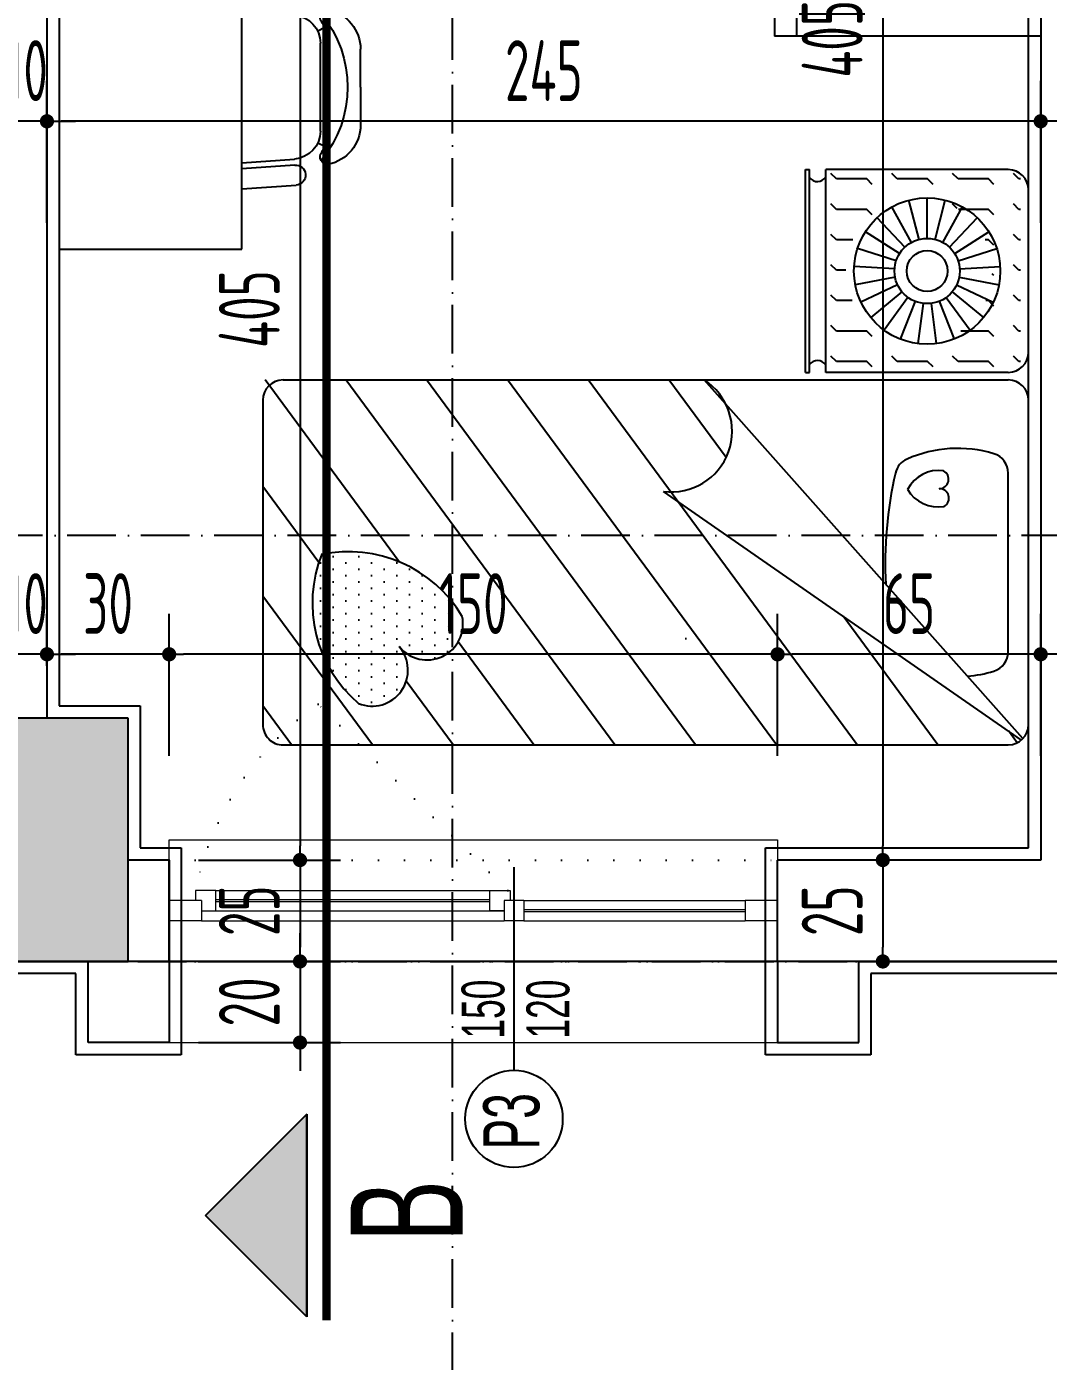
# Model space of a CAD drawing. Extents: x 41749 to 92598, y -24291 to 29432.
# Drawn here: x 56195.1 to 56446.9, y -23314.9 to -22985.8 of the extents above; entities that cross this region are included whole.
import ezdxf

# ---------------------------------------------------------------- set-up
doc = ezdxf.new("R2010")
doc.units = 0
doc.header["$MEASUREMENT"] = 0
doc.header["$PDMODE"] = 3
for name, pattern in [('ACAD_ISO10W100', [18, 12, -3, 0, -3]), ('DASHED', [0.75, 0.5, -0.25]), ('DOT', [6.35, 0, -6.35])]:
    doc.linetypes.add(name, pattern=pattern)
doc.layers.get('0').update_dxf_attribs({"linetype": 'CONTINUOUS'})
doc.layers.get('Defpoints').update_dxf_attribs({"linetype": 'CONTINUOUS'})
for name, color, linetype in [('AKS', 10, 'CONTINUOUS'), ('DUVAR', 6, 'CONTINUOUS'), ('İÇ ÖLÇÜ', 95, 'CONTINUOUS'), ('KOLON', 5, 'CONTINUOUS'), ('MERBAS', 231, 'CONTINUOUS'), ('OLCU', 3, 'CONTINUOUS'), ('P', 7, 'DOT'), ('SIVA', 7, 'CONTINUOUS'), ('tar', 12, 'CONTINUOUS'), ('TEFRIS', 12, 'CONTINUOUS'), ('tefriş', 12, 'CONTINUOUS'), ('YAZI', 7, 'CONTINUOUS')]:
    doc.layers.add(name, color=color, linetype=linetype)
doc.layers.add('KAPI-GOR', color=153, linetype='CONTINUOUS', lineweight=15)
doc.layers.add('KOLON TARAMA', color=12, linetype='CONTINUOUS', lineweight=13)
doc.styles.add('OLCU', font='isocpeur.ttf', dxfattribs={"width": 0.59})
doc.dimstyles.new('OLCU3', dxfattribs={"dimscale": 0.5, "dimtxt": 30, "dimasz": 7, "dimexe": 20, "dimexo": 0, "dimgap": 10, "dimtad": 1, "dimdec": 4, "dimrnd": 0.5, "dimdsep": 46, "dimtxsty": 'OLCU', "dimblk1": 'DOT', "dimblk2": 'DOT', "dimsah": 1, "dimcen": 0.09, "dimclrt": 4, "dimadec": 0, "dimazin": 0, "dimtfac": 1, "dimtdec": 4, "dimtix": 1, "dimtmove": 2, "dimatfit": 3, "dimfxl": 0, "dimtolj": 1, "dimtzin": 0, "dimarcsym": 0})

# ---------------------------------------------------------------- blocks, each defined once
blk = doc.blocks.new('A$C6AC850BE')
at = {"layer": 'TEFRIS'}
for p, q in [((-0.4781, 0.2762), (0.2383, 0.2762)), ((-0.4781, -0.1798), (-0.4781, 0.2762)), ((0.2383, 0.2382), (0.2383, 0.2762)), ((0.2573, 0.2762), (0.9237, 0.2762)), ((0.2573, 0.2382), (0.2573, 0.2762)), ((0.9237, -0.1798), (0.9237, 0.2762)), ((-0.4781, 0.2382), (0.2383, 0.2382)), ((-0.4401, -0.1418), (-0.4401, 0.2382)), ((0.2573, 0.2382), (0.9237, 0.2382)), ((0.8857, -0.1418), (0.8857, 0.2382)), ((-0.3255, -0.1148), (-0.3094, 0.2194)), ((-0.1554, -0.1117), (-0.2222, 0.2161)), ((-0.0662, -0.1143), (-0.0351, 0.2188)), ((0.0739, -0.115), (0.0739, 0.2196)), ((0.2436, -0.1117), (0.1765, 0.2161)), ((0.3398, -0.115), (0.3398, 0.2196)), ((0.443, -0.1141), (0.4792, 0.2186)), ((0.6954, -0.1078), (0.5971, 0.212)), ((0.7482, -0.115), (0.7482, 0.2196)), ((-0.4401, 0.0482), (0.8857, 0.0482)), ((-0.4401, -0.1418), (0.8857, -0.1418)), ((-0.4781, -0.1798), (0.9237, -0.1798))]:
    blk.add_line(p, q, dxfattribs=at)
blk = doc.blocks.new('*X20')
at = {"color": 0}
for p, q in [((149.9212, 265.8), (149.925, 265.8)), ((149.925, 265.8), (149.9383, 265.8133)), ((149.9867, 265.7867), (150, 265.8)), ((150, 265.8), (150.075, 265.8)), ((150.075, 265.8), (150.0883, 265.8133)), ((150.1367, 265.7867), (150.15, 265.8)), ((150.15, 265.8), (150.225, 265.8)), ((150.225, 265.8), (150.2383, 265.8133)), ((150.2867, 265.7867), (150.3, 265.8)), ((150.3, 265.8), (150.375, 265.8)), ((150.375, 265.8), (150.3883, 265.8133)), ((149.9212, 265.725), (149.925, 265.725)), ((149.925, 265.725), (149.9383, 265.7383)), ((149.9867, 265.7117), (150, 265.725)), ((150, 265.725), (150.0739, 265.725)), ((150.0768, 265.7268), (150.0883, 265.7383)), ((150.2867, 265.7117), (150.3, 265.725)), ((150.3, 265.725), (150.375, 265.725)), ((150.375, 265.725), (150.3883, 265.7383)), ((149.925, 265.65), (149.9383, 265.6633)), ((150.375, 265.65), (150.3883, 265.6633)), ((149.9212, 265.65), (149.925, 265.65)), ((149.9867, 265.6367), (150, 265.65)), ((150, 265.65), (150.008, 265.65)), ((150.3344, 265.65), (150.375, 265.65)), ((149.925, 265.575), (149.9383, 265.5883)), ((150.375, 265.575), (150.3883, 265.5883)), ((149.9212, 265.575), (149.925, 265.575)), ((149.9867, 265.5617), (149.9909, 265.5659)), ((150.3516, 265.575), (150.375, 265.575)), ((149.9212, 265.5), (149.925, 265.5)), ((149.925, 265.5), (149.9383, 265.5133)), ((149.9867, 265.4867), (150, 265.5)), ((150, 265.5), (150.0063, 265.5)), ((150.3361, 265.5), (150.375, 265.5)), ((150.375, 265.5), (150.3883, 265.5133)), ((149.9212, 265.425), (149.925, 265.425)), ((149.925, 265.425), (149.9383, 265.4383)), ((149.9867, 265.4117), (150, 265.425)), ((150, 265.425), (150.0682, 265.425)), ((150.2867, 265.4117), (150.3, 265.425)), ((150.3, 265.425), (150.375, 265.425)), ((150.375, 265.425), (150.3883, 265.4383)), ((149.925, 265.35), (149.9383, 265.3633)), ((150.075, 265.35), (150.0883, 265.3633)), ((150.225, 265.35), (150.2383, 265.3633)), ((150.375, 265.35), (150.3883, 265.3633)), ((149.9212, 265.35), (149.925, 265.35)), ((149.9867, 265.3367), (150, 265.35)), ((150, 265.35), (150.075, 265.35)), ((150.1367, 265.3367), (150.15, 265.35)), ((150.15, 265.35), (150.225, 265.35)), ((150.2867, 265.3367), (150.3, 265.35)), ((150.3, 265.35), (150.375, 265.35))]:
    blk.add_line(p, q, dxfattribs=at)
blk = doc.blocks.new('A$C734559A5')
at = {"layer": 'TEFRIS', "ltscale": 0.01}
h = blk.add_hatch(dxfattribs=at)
h.set_pattern_fill('DOTS', color=256, scale=0.5, style=0)
h.set_pattern_definition([(180, (246.446266, -236.105917), (-0.015625, 0.03125), [0, -0.03125])])
h.paths.add_polyline_path([(0.2994, 0.0051, 0.320461), (0.1469, -0.3411, 0.320461), (0.5142, -0.2503, 0.775236), (0.3764, -0.1482, -0.009001), (0.3739, -0.1502, -0.009001), (0.3764, -0.1482, 0.775236)])
at = {"layer": 'TEFRIS'}
for p, q in [((-0.3522, 1.4016), (-0.7522, 1.4016)), ((0.6009, 1.3878), (-0.2836, 0.6016)), ((0.5664, 1.4016), (-0.2336, 1.4016)), ((0.6043, 1.3842), (-0.0086, 0.5016)), ((-0.8022, 1.3516), (-0.8022, 0.9016)), ((-0.3022, 1.3516), (-0.3022, 0.9016)), ((-0.2836, -0.4363), (-0.2836, 1.3516)), ((0.3866, 1.3516), (-0.0538, 1.3516)), ((0.6164, -0.4363), (0.6164, 1.3516)), ((-0.5771, 1.228), (-0.608, 1.3231)), ((-0.5573, 1.2318), (-0.5636, 1.3316)), ((-0.5372, 1.2305), (-0.5184, 1.3288)), ((-0.5953, 1.2195), (-0.6489, 1.3039)), ((-0.518, 1.2243), (-0.4754, 1.3148)), ((-0.501, 1.2135), (-0.4373, 1.2906)), ((-0.6108, 1.2066), (-0.6837, 1.2751)), ((-0.4872, 1.1988), (-0.4063, 1.2576)), ((-0.6227, 1.1903), (-0.7103, 1.2385)), ((-0.4775, 1.1812), (-0.3845, 1.218)), ((-0.6301, 1.1716), (-0.727, 1.1964)), ((-0.4725, 1.1617), (-0.3733, 1.1742)), ((-0.6326, 1.1516), (-0.7326, 1.1516)), ((-0.6301, 1.1316), (-0.727, 1.1067)), ((-0.4775, 1.122), (-0.3845, 1.0852)), ((-0.4725, 1.1415), (-0.3733, 1.129)), ((-0.6227, 1.1129), (-0.7103, 1.0647)), ((-0.6108, 1.0966), (-0.6837, 1.0281)), ((-0.501, 1.0896), (-0.4373, 1.0126)), ((-0.4872, 1.1043), (-0.4063, 1.0456)), ((-0.5953, 1.0837), (-0.6489, 0.9993)), ((-0.5771, 1.0751), (-0.608, 0.98)), ((-0.5573, 1.0714), (-0.5636, 0.9715)), ((-0.5372, 1.0726), (-0.5184, 0.9744)), ((-0.518, 1.0788), (-0.4754, 0.9884)), ((-0.3022, 0.9016), (-0.8022, 0.9016)), ((-0.8022, 0.8516), (-0.8022, 0.8616)), ((-0.3022, 0.8616), (-0.8022, 0.8616)), ((-0.3022, 0.8516), (-0.3022, 0.8616)), ((-0.3022, 0.8516), (-0.8022, 0.8516)), ((0.3541, 0.5549), (0.3541, 0.5584)), ((-0.2336, -0.4863), (0.5664, -0.4863))]:
    blk.add_line(p, q, dxfattribs=at)
at = {"layer": 'TEFRIS', "ltscale": 0.01}
for p, q in [((0.6113, 1.3736), (0.582, 1.352)), ((0.6164, 1.1782), (0.2987, 0.9442)), ((0.6164, 0.979), (-0.2836, 0.3159)), ((0.6164, 0.7798), (-0.2836, 0.1167)), ((-0.0924, 0.656), (-0.2836, 0.5151)), ((0.6164, 0.5807), (-0.2836, -0.0825)), ((0.6164, 0.3815), (-0.2836, -0.2816)), ((0.6164, 0.1823), (0.3625, -0.0048)), ((0.6164, -0.0169), (0.4592, -0.1327)), ((0.1647, -0.1505), (-0.2836, -0.4808)), ((0.6164, -0.2161), (0.2497, -0.4863)), ((0.1666, -0.3482), (-0.0207, -0.4863)), ((0.6164, -0.4153), (0.52, -0.4863))]:
    blk.add_line(p, q, dxfattribs=at)
at = {"layer": 'TEFRIS'}
for radius in [0.1804, 0.0804, 0.0504]:
    blk.add_circle((-0.5522, 1.1516), radius, dxfattribs=at)
for centre, radius, start, end in [((-0.7522, 1.3516), 0.05, 90, 180), ((-0.3522, 1.3516), 0.05, 0, 90), ((-0.2336, 1.3516), 0.05, 90, 180), ((0.5664, 1.3516), 0.05, 0, 90), ((-0.0538, 1.3016), 0.05, 90, 163.265), ((0.3866, 1.3016), 0.05, 16.735, 90), ((0.1949, 1.2268), 0.3097, 163.265, 203.7602), ((0.1379, 1.2268), 0.3097, 4.4284, 16.735), ((-0.0428, 1.1222), 0.05, 203.7602, 256.9342), ((0.1664, 2.0236), 0.9753, 256.9342, 273.1833), ((-0.7968, 0.8812), 0.024, 305.2824, 58.201), ((-0.3077, 0.8812), 0.024, 121.799, 234.7176), ((-0.1573, 0.5209), 0.1499, 352.6061, 147.4277), ((-0.2336, -0.4363), 0.05, 180, 270), ((0.5664, -0.4363), 0.05, 270, 0)]:
    blk.add_arc(centre, radius, start, end, dxfattribs=at)
at = {"layer": 'TEFRIS', "ltscale": 0.01}
for centre, radius, start, end in [((0.0251, 1.1795), 0.0854, 171.6395, 242.8825), ((-0.0387, 1.1814), 0.0232, 359.9742, 153.1736), ((0.0078, 1.1822), 0.0232, 28.8378, 182.0372), ((-0.0559, 1.178), 0.0854, 299.1289, 10.3719), ((0.4655, -0.2748), 0.3255, 120.6919, 191.9349), ((0.3181, -0.0814), 0.0886, 309.0266, 102.226), ((0.4321, -0.217), 0.0886, 337.8902, 131.0896), ((0.267, -0.0386), 0.3255, 248.1813, 319.4243)]:
    blk.add_arc(centre, radius, start, end, dxfattribs=at)
at = {"layer": 'TEFRIS', "extrusion": (0, 0, -1), "zscale": -1, "rotation": 270}
blk.add_blockref('*X20', (-265.0208, 151.3028), dxfattribs=at)
blk = doc.blocks.new('A$C5B516741')
at = {"layer": 'tefriş'}
for p, q in [((29.3, 80), (74.3, 80)), ((29.3, 0), (29.3, 80)), ((74.3, 80), (74.3, 0)), ((29.3, 65.1), (15.84, 64.14)), ((16.19, 59.22), (29.3, 60.15)), ((16.29, 57.74), (29.3, 58.67)), ((8.76, 54.66), (10.54, 53.81)), ((7.9, 40), (7.9, 50.84)), ((9.87, 29.16), (9.87, 50.84)), ((0, 40), (0, 49.36)), ((0, 40), (0, 30.64)), ((7.9, 40), (7.9, 29.16)), ((8.76, 25.34), (10.54, 26.19)), ((16.19, 20.78), (29.3, 19.85)), ((29.3, 21.33), (16.29, 22.26)), ((29.3, 14.9), (15.84, 15.86)), ((74.3, 0), (29.3, 0))]:
    blk.add_line(p, q, dxfattribs=at)
for centre, radius, start, end in [((16.01, 61.68), 2.47, 94.0856, 274.0856), ((9.87, 49.36), 9.87, 101.3186, 180), ((31.34, 40), 28.17, 140.1319, 219.8681), ((16.79, 50.84), 8.89, 143.9128, 180), ((8.06, 57.16), 1.89, 323.2151, 93.7589), ((16.79, 50.84), 6.91, 94.0856, 180), ((9.87, 30.64), 9.87, 180, 258.6814), ((16.79, 29.16), 8.89, 180, 216.0872), ((16.79, 29.16), 6.91, 180, 265.9144), ((8.06, 22.84), 1.89, 266.2411, 36.7849), ((16.01, 18.32), 2.47, 85.9144, 265.9144)]:
    blk.add_arc(centre, radius, start, end, dxfattribs=at)
blk = doc.blocks.new('DOT')
at = {"color": 0, "linetype": 'ByBlock'}
blk.add_line((-0.5, 0), (-1, 0), dxfattribs=at)
at = {"color": 0, "linetype": 'ByBlock', "const_width": 0.5}
blk.add_lwpolyline([(-0.25, 0, 1), (0.25, 0, 1)], format="xyb", close=True, dxfattribs=at)
blk = doc.blocks.new('*D283')
at = {"layer": 'Defpoints', "color": 0, "transparency": 16777216}
for p in [(56445.06, -23009.17), (56445.06, -23070.06), (56465.06, -23070.06)]:
    blk.add_point(p, dxfattribs=at)
at = {"layer": 'İÇ ÖLÇÜ', "color": 0, "lineweight": -2, "transparency": 16777216}
for p, q in [((56445.06, -23034.17), (56445.06, -22999.17)), ((56465.06, -23034.17), (56465.06, -22999.17)), ((56441.56, -23009.17), (56438.06, -23009.17)), ((56465.06, -23009.17), (56445.06, -23009.17)), ((56468.56, -23009.17), (56472.06, -23009.17))]:
    blk.add_line(p, q, dxfattribs=at)
at = {"layer": 'İÇ ÖLÇÜ', "color": 0, "lineweight": -2, "transparency": 16777216, "xscale": 3.5, "yscale": 3.5, "zscale": 3.5}
blk.add_blockref('DOT', (56445.06, -23009.17), dxfattribs=at)
at = {"layer": 'İÇ ÖLÇÜ', "color": 0, "lineweight": -2, "transparency": 16777216, "xscale": 3.5, "yscale": 3.5, "zscale": 3.5, "rotation": 180}
blk.add_blockref('DOT', (56465.06, -23009.17), dxfattribs=at)
at = {"layer": 'İÇ ÖLÇÜ', "color": 4, "transparency": 16777216, "insert": (56455.06, -22996.67), "char_height": 15, "attachment_point": 5, "style": 'OLCU'}
blk.add_mtext('\\A1;20', dxfattribs=at)
blk = doc.blocks.new('*D284')
at = {"layer": 'Defpoints', "color": 0, "transparency": 16777216}
for p in [(56200.06, -23009.17), (56200.06, -23070.06), (56445.06, -23070.06)]:
    blk.add_point(p, dxfattribs=at)
at = {"layer": 'İÇ ÖLÇÜ', "color": 0, "lineweight": -2, "transparency": 16777216}
for p, q in [((56200.06, -23034.17), (56200.06, -22999.17)), ((56445.06, -23034.17), (56445.06, -22999.17)), ((56441.56, -23009.17), (56203.56, -23009.17))]:
    blk.add_line(p, q, dxfattribs=at)
at = {"layer": 'İÇ ÖLÇÜ', "color": 0, "lineweight": -2, "transparency": 16777216, "xscale": 3.5, "yscale": 3.5, "zscale": 3.5, "rotation": 180}
blk.add_blockref('DOT', (56200.06, -23009.17), dxfattribs=at)
at = {"layer": 'İÇ ÖLÇÜ', "color": 0, "lineweight": -2, "transparency": 16777216, "xscale": 3.5, "yscale": 3.5, "zscale": 3.5}
blk.add_blockref('DOT', (56445.06, -23009.17), dxfattribs=at)
at = {"layer": 'İÇ ÖLÇÜ', "color": 4, "transparency": 16777216, "insert": (56322.56, -22996.67), "char_height": 15, "attachment_point": 5, "style": 'OLCU'}
blk.add_mtext('\\A1;245', dxfattribs=at)
blk = doc.blocks.new('*D285')
at = {"layer": 'Defpoints', "color": 0, "transparency": 16777216}
for p in [(56190.06, -23009.17), (56200.06, -23070.06), (56190.06, -23079.27)]:
    blk.add_point(p, dxfattribs=at)
at = {"layer": 'İÇ ÖLÇÜ', "color": 0, "lineweight": -2, "transparency": 16777216}
for p, q in [((56190.06, -23034.17), (56190.06, -22999.17)), ((56200.06, -23034.17), (56200.06, -22999.17)), ((56186.56, -23009.17), (56183.06, -23009.17)), ((56200.06, -23009.17), (56190.06, -23009.17)), ((56203.56, -23009.17), (56207.06, -23009.17))]:
    blk.add_line(p, q, dxfattribs=at)
at = {"layer": 'İÇ ÖLÇÜ', "color": 0, "lineweight": -2, "transparency": 16777216, "xscale": 3.5, "yscale": 3.5, "zscale": 3.5}
blk.add_blockref('DOT', (56190.06, -23009.17), dxfattribs=at)
at = {"layer": 'İÇ ÖLÇÜ', "color": 0, "lineweight": -2, "transparency": 16777216, "xscale": 3.5, "yscale": 3.5, "zscale": 3.5, "rotation": 180}
blk.add_blockref('DOT', (56200.06, -23009.17), dxfattribs=at)
at = {"layer": 'İÇ ÖLÇÜ', "color": 4, "transparency": 16777216, "insert": (56195.06, -22996.67), "char_height": 15, "attachment_point": 5, "style": 'OLCU'}
blk.add_mtext('\\A1;10', dxfattribs=at)
blk = doc.blocks.new('*D303')
at = {"layer": 'Defpoints', "color": 0, "transparency": 16777216}
for p in [(56445.06, -23140.6), (56445.06, -23181.34), (56465.06, -23184.78)]:
    blk.add_point(p, dxfattribs=at)
at = {"layer": 'İÇ ÖLÇÜ', "color": 0, "lineweight": -2, "transparency": 16777216}
for p, q in [((56445.06, -23165.6), (56445.06, -23130.6)), ((56465.06, -23165.6), (56465.06, -23130.6)), ((56441.56, -23140.6), (56438.06, -23140.6)), ((56465.06, -23140.6), (56445.06, -23140.6)), ((56468.56, -23140.6), (56472.06, -23140.6))]:
    blk.add_line(p, q, dxfattribs=at)
at = {"layer": 'İÇ ÖLÇÜ', "color": 0, "lineweight": -2, "transparency": 16777216, "xscale": 3.5, "yscale": 3.5, "zscale": 3.5}
blk.add_blockref('DOT', (56445.06, -23140.6), dxfattribs=at)
at = {"layer": 'İÇ ÖLÇÜ', "color": 0, "lineweight": -2, "transparency": 16777216, "xscale": 3.5, "yscale": 3.5, "zscale": 3.5, "rotation": 180}
blk.add_blockref('DOT', (56465.06, -23140.6), dxfattribs=at)
at = {"layer": 'İÇ ÖLÇÜ', "color": 4, "transparency": 16777216, "insert": (56455.06, -23128.1), "char_height": 15, "attachment_point": 5, "style": 'OLCU'}
blk.add_mtext('\\A1;20', dxfattribs=at)
blk = doc.blocks.new('*D304')
at = {"layer": 'Defpoints', "color": 0, "transparency": 16777216}
for p in [(56380.19, -23140.6), (56445.06, -23181.34), (56380.19, -23203.84)]:
    blk.add_point(p, dxfattribs=at)
at = {"layer": 'İÇ ÖLÇÜ', "color": 0, "lineweight": -2, "transparency": 16777216}
for p, q in [((56380.19, -23165.6), (56380.19, -23130.6)), ((56445.06, -23165.6), (56445.06, -23130.6)), ((56441.56, -23140.6), (56383.69, -23140.6))]:
    blk.add_line(p, q, dxfattribs=at)
at = {"layer": 'İÇ ÖLÇÜ', "color": 0, "lineweight": -2, "transparency": 16777216, "xscale": 3.5, "yscale": 3.5, "zscale": 3.5, "rotation": 180}
blk.add_blockref('DOT', (56380.19, -23140.6), dxfattribs=at)
at = {"layer": 'İÇ ÖLÇÜ', "color": 0, "lineweight": -2, "transparency": 16777216, "xscale": 3.5, "yscale": 3.5, "zscale": 3.5}
blk.add_blockref('DOT', (56445.06, -23140.6), dxfattribs=at)
at = {"layer": 'İÇ ÖLÇÜ', "color": 4, "transparency": 16777216, "insert": (56412.62, -23128.1), "char_height": 15, "attachment_point": 5, "style": 'OLCU'}
blk.add_mtext('\\A1;65', dxfattribs=at)
blk = doc.blocks.new('*D305')
at = {"layer": 'Defpoints', "color": 0, "transparency": 16777216}
for p in [(56230.19, -23140.6), (56230.19, -23201.34), (56380.19, -23203.84)]:
    blk.add_point(p, dxfattribs=at)
at = {"layer": 'İÇ ÖLÇÜ', "color": 0, "lineweight": -2, "transparency": 16777216}
for p, q in [((56230.19, -23165.6), (56230.19, -23130.6)), ((56380.19, -23165.6), (56380.19, -23130.6)), ((56376.69, -23140.6), (56233.69, -23140.6))]:
    blk.add_line(p, q, dxfattribs=at)
at = {"layer": 'İÇ ÖLÇÜ', "color": 0, "lineweight": -2, "transparency": 16777216, "xscale": 3.5, "yscale": 3.5, "zscale": 3.5, "rotation": 180}
blk.add_blockref('DOT', (56230.19, -23140.6), dxfattribs=at)
at = {"layer": 'İÇ ÖLÇÜ', "color": 0, "lineweight": -2, "transparency": 16777216, "xscale": 3.5, "yscale": 3.5, "zscale": 3.5}
blk.add_blockref('DOT', (56380.19, -23140.6), dxfattribs=at)
at = {"layer": 'İÇ ÖLÇÜ', "color": 4, "transparency": 16777216, "insert": (56305.19, -23128.1), "char_height": 15, "attachment_point": 5, "style": 'OLCU'}
blk.add_mtext('\\A1;150', dxfattribs=at)
blk = doc.blocks.new('*D306')
at = {"layer": 'Defpoints', "color": 0, "transparency": 16777216}
for p in [(56200.06, -23140.6), (56200.06, -23143.43), (56230.19, -23201.34)]:
    blk.add_point(p, dxfattribs=at)
at = {"layer": 'İÇ ÖLÇÜ', "color": 0, "lineweight": -2, "transparency": 16777216}
for p, q in [((56200.06, -23143.43), (56200.06, -23130.6)), ((56230.19, -23165.6), (56230.19, -23130.6)), ((56226.69, -23140.6), (56203.56, -23140.6))]:
    blk.add_line(p, q, dxfattribs=at)
at = {"layer": 'İÇ ÖLÇÜ', "color": 0, "lineweight": -2, "transparency": 16777216, "xscale": 3.5, "yscale": 3.5, "zscale": 3.5, "rotation": 180}
blk.add_blockref('DOT', (56200.06, -23140.6), dxfattribs=at)
at = {"layer": 'İÇ ÖLÇÜ', "color": 0, "lineweight": -2, "transparency": 16777216, "xscale": 3.5, "yscale": 3.5, "zscale": 3.5}
blk.add_blockref('DOT', (56230.19, -23140.6), dxfattribs=at)
at = {"layer": 'İÇ ÖLÇÜ', "color": 4, "transparency": 16777216, "insert": (56215.12, -23128.1), "char_height": 15, "attachment_point": 5, "style": 'OLCU'}
blk.add_mtext('\\A1;30', dxfattribs=at)
blk = doc.blocks.new('*D307')
at = {"layer": 'Defpoints', "color": 0, "transparency": 16777216}
for p in [(56190.06, -23140.6), (56190.06, -23143.43), (56200.06, -23143.43)]:
    blk.add_point(p, dxfattribs=at)
at = {"layer": 'İÇ ÖLÇÜ', "color": 0, "lineweight": -2, "transparency": 16777216}
for p, q in [((56190.06, -23143.43), (56190.06, -23130.6)), ((56200.06, -23143.43), (56200.06, -23130.6)), ((56186.56, -23140.6), (56183.06, -23140.6)), ((56200.06, -23140.6), (56190.06, -23140.6)), ((56203.56, -23140.6), (56207.06, -23140.6))]:
    blk.add_line(p, q, dxfattribs=at)
at = {"layer": 'İÇ ÖLÇÜ', "color": 0, "lineweight": -2, "transparency": 16777216, "xscale": 3.5, "yscale": 3.5, "zscale": 3.5}
blk.add_blockref('DOT', (56190.06, -23140.6), dxfattribs=at)
at = {"layer": 'İÇ ÖLÇÜ', "color": 0, "lineweight": -2, "transparency": 16777216, "xscale": 3.5, "yscale": 3.5, "zscale": 3.5, "rotation": 180}
blk.add_blockref('DOT', (56200.06, -23140.6), dxfattribs=at)
at = {"layer": 'İÇ ÖLÇÜ', "color": 4, "transparency": 16777216, "insert": (56195.06, -23128.1), "char_height": 15, "attachment_point": 5, "style": 'OLCU'}
blk.add_mtext('\\A1;10', dxfattribs=at)
blk = doc.blocks.new('*D347')
at = {"layer": 'Defpoints', "color": 0, "transparency": 16777216}
for p in [(56204.57, -22786.34), (56225.12, -23191.34), (56262.45, -23191.34)]:
    blk.add_point(p, dxfattribs=at)
at = {"layer": 'İÇ ÖLÇÜ', "color": 0, "lineweight": -2, "transparency": 16777216}
for p, q in [((56237.45, -22786.34), (56272.45, -22786.34)), ((56262.45, -22789.84), (56262.45, -23187.84)), ((56237.45, -23191.34), (56272.45, -23191.34))]:
    blk.add_line(p, q, dxfattribs=at)
at = {"layer": 'İÇ ÖLÇÜ', "color": 0, "lineweight": -2, "transparency": 16777216, "xscale": 3.5, "yscale": 3.5, "zscale": 3.5}
for p, rotation in [((56262.45, -22786.34), 90), ((56262.45, -23191.34), 270)]:
    blk.add_blockref('DOT', p, dxfattribs=dict(at, rotation=rotation))
at = {"layer": 'İÇ ÖLÇÜ', "color": 4, "transparency": 16777216, "insert": (56249.95, -23055.48), "char_height": 15, "attachment_point": 5, "rotation": 90, "style": 'OLCU'}
blk.add_mtext('\\A1;405', dxfattribs=at)
blk = doc.blocks.new('*D348')
at = {"layer": 'Defpoints', "color": 0, "transparency": 16777216}
for p in [(56225.12, -23191.34), (56220.06, -23216.34), (56262.45, -23216.34)]:
    blk.add_point(p, dxfattribs=at)
at = {"layer": 'İÇ ÖLÇÜ', "color": 0, "lineweight": -2, "transparency": 16777216}
for p, q in [((56237.45, -23191.34), (56272.45, -23191.34)), ((56262.45, -23194.84), (56262.45, -23212.84)), ((56237.45, -23216.34), (56272.45, -23216.34))]:
    blk.add_line(p, q, dxfattribs=at)
at = {"layer": 'İÇ ÖLÇÜ', "color": 0, "lineweight": -2, "transparency": 16777216, "xscale": 3.5, "yscale": 3.5, "zscale": 3.5}
for p, rotation in [((56262.45, -23191.34), 90), ((56262.45, -23216.34), 270)]:
    blk.add_blockref('DOT', p, dxfattribs=dict(at, rotation=rotation))
at = {"layer": 'İÇ ÖLÇÜ', "color": 4, "transparency": 16777216, "insert": (56249.95, -23203.84), "char_height": 15, "attachment_point": 5, "rotation": 90, "style": 'OLCU'}
blk.add_mtext('\\A1;25', dxfattribs=at)
blk = doc.blocks.new('*D349')
at = {"layer": 'Defpoints', "color": 0, "transparency": 16777216}
for p in [(56220.06, -23216.34), (56220.19, -23236.34), (56262.45, -23236.34)]:
    blk.add_point(p, dxfattribs=at)
at = {"layer": 'İÇ ÖLÇÜ', "color": 0, "lineweight": -2, "transparency": 16777216}
for p, q in [((56262.45, -23212.84), (56262.45, -23209.34)), ((56237.45, -23216.34), (56272.45, -23216.34)), ((56262.45, -23216.34), (56262.45, -23236.34)), ((56237.45, -23236.34), (56272.45, -23236.34)), ((56262.45, -23239.84), (56262.45, -23243.34))]:
    blk.add_line(p, q, dxfattribs=at)
at = {"layer": 'İÇ ÖLÇÜ', "color": 0, "lineweight": -2, "transparency": 16777216, "xscale": 3.5, "yscale": 3.5, "zscale": 3.5}
for p, rotation in [((56262.45, -23216.34), 270), ((56262.45, -23236.34), 90)]:
    blk.add_blockref('DOT', p, dxfattribs=dict(at, rotation=rotation))
at = {"layer": 'İÇ ÖLÇÜ', "color": 4, "transparency": 16777216, "insert": (56249.95, -23226.34), "char_height": 15, "attachment_point": 5, "rotation": 90, "style": 'OLCU'}
blk.add_mtext('\\A1;20', dxfattribs=at)
blk = doc.blocks.new('*D357')
at = {"layer": 'Defpoints', "color": 0, "transparency": 16777216}
for p in [(56404.41, -22786.34), (56406.14, -23191.34), (56432.28, -23191.34)]:
    blk.add_point(p, dxfattribs=at)
at = {"layer": 'İÇ ÖLÇÜ', "color": 0, "lineweight": -2, "transparency": 16777216}
for p, q in [((56404.41, -22786.34), (56416.14, -22786.34)), ((56406.14, -22789.84), (56406.14, -23187.84)), ((56431.14, -23191.34), (56396.14, -23191.34))]:
    blk.add_line(p, q, dxfattribs=at)
at = {"layer": 'İÇ ÖLÇÜ', "color": 0, "lineweight": -2, "transparency": 16777216, "xscale": 3.5, "yscale": 3.5, "zscale": 3.5}
for p, rotation in [((56406.14, -22786.34), 90), ((56406.14, -23191.34), 270)]:
    blk.add_blockref('DOT', p, dxfattribs=dict(at, rotation=rotation))
at = {"layer": 'İÇ ÖLÇÜ', "color": 4, "transparency": 16777216, "insert": (56393.64, -22988.84), "char_height": 15, "attachment_point": 5, "rotation": 90, "style": 'OLCU'}
blk.add_mtext('\\A1;405', dxfattribs=at)
blk = doc.blocks.new('*D358')
at = {"layer": 'Defpoints', "color": 0, "transparency": 16777216}
for p in [(56432.28, -23191.34), (56406.14, -23216.34), (56434.31, -23216.34)]:
    blk.add_point(p, dxfattribs=at)
at = {"layer": 'İÇ ÖLÇÜ', "color": 0, "lineweight": -2, "transparency": 16777216}
for p, q in [((56431.14, -23191.34), (56396.14, -23191.34)), ((56406.14, -23194.84), (56406.14, -23212.84)), ((56431.14, -23216.34), (56396.14, -23216.34))]:
    blk.add_line(p, q, dxfattribs=at)
at = {"layer": 'İÇ ÖLÇÜ', "color": 0, "lineweight": -2, "transparency": 16777216, "xscale": 3.5, "yscale": 3.5, "zscale": 3.5}
for p, rotation in [((56406.14, -23191.34), 90), ((56406.14, -23216.34), 270)]:
    blk.add_blockref('DOT', p, dxfattribs=dict(at, rotation=rotation))
at = {"layer": 'İÇ ÖLÇÜ', "color": 4, "transparency": 16777216, "insert": (56393.64, -23203.84), "char_height": 15, "attachment_point": 5, "rotation": 90, "style": 'OLCU'}
blk.add_mtext('\\A1;25', dxfattribs=at)
blk = doc.blocks.new('*D494')
at = {"layer": 'Defpoints', "color": 0, "transparency": 16777216}
for p in [(56509.94, -23216.34), (56400.19, -23226.34), (56400.19, -23431.34)]:
    blk.add_point(p, dxfattribs=at)
at = {"layer": 'OLCU', "color": 0, "lineweight": -2, "transparency": 16777216}
for p, q in [((56400.19, -23406.34), (56400.19, -23441.34)), ((56509.94, -23406.34), (56509.94, -23441.34)), ((56506.44, -23431.34), (56403.69, -23431.34))]:
    blk.add_line(p, q, dxfattribs=at)
at = {"layer": 'OLCU', "color": 0, "lineweight": -2, "transparency": 16777216, "xscale": 3.5, "yscale": 3.5, "zscale": 3.5, "rotation": 180}
blk.add_blockref('DOT', (56400.19, -23431.34), dxfattribs=at)
at = {"layer": 'OLCU', "color": 0, "lineweight": -2, "transparency": 16777216, "xscale": 3.5, "yscale": 3.5, "zscale": 3.5}
blk.add_blockref('DOT', (56509.94, -23431.34), dxfattribs=at)
at = {"layer": 'OLCU', "color": 4, "transparency": 16777216, "insert": (56455.06, -23418.84), "char_height": 15, "attachment_point": 5, "style": 'OLCU'}
blk.add_mtext('\\A1;110', dxfattribs=at)
blk = doc.blocks.new('*D495')
at = {"layer": 'Defpoints', "color": 0, "transparency": 16777216}
for p in [(56380.19, -23226.34), (56400.19, -23226.34), (56380.19, -23431.34)]:
    blk.add_point(p, dxfattribs=at)
at = {"layer": 'OLCU', "color": 0, "lineweight": -2, "transparency": 16777216}
for p, q in [((56380.19, -23406.34), (56380.19, -23441.34)), ((56400.19, -23406.34), (56400.19, -23441.34)), ((56376.69, -23431.34), (56373.19, -23431.34)), ((56400.19, -23431.34), (56380.19, -23431.34)), ((56403.69, -23431.34), (56407.19, -23431.34))]:
    blk.add_line(p, q, dxfattribs=at)
at = {"layer": 'OLCU', "color": 0, "lineweight": -2, "transparency": 16777216, "xscale": 3.5, "yscale": 3.5, "zscale": 3.5}
blk.add_blockref('DOT', (56380.19, -23431.34), dxfattribs=at)
at = {"layer": 'OLCU', "color": 0, "lineweight": -2, "transparency": 16777216, "xscale": 3.5, "yscale": 3.5, "zscale": 3.5, "rotation": 180}
blk.add_blockref('DOT', (56400.19, -23431.34), dxfattribs=at)
at = {"layer": 'OLCU', "color": 4, "transparency": 16777216, "insert": (56390.19, -23418.84), "char_height": 15, "attachment_point": 5, "style": 'OLCU'}
blk.add_mtext('\\A1;20', dxfattribs=at)
blk = doc.blocks.new('*D496')
at = {"layer": 'Defpoints', "color": 0, "transparency": 16777216}
for p in [(56380.19, -23226.34), (56230.19, -23231.34), (56230.19, -23431.34)]:
    blk.add_point(p, dxfattribs=at)
at = {"layer": 'OLCU', "color": 0, "lineweight": -2, "transparency": 16777216}
for p, q in [((56230.19, -23406.34), (56230.19, -23441.34)), ((56380.19, -23406.34), (56380.19, -23441.34)), ((56376.69, -23431.34), (56233.69, -23431.34))]:
    blk.add_line(p, q, dxfattribs=at)
at = {"layer": 'OLCU', "color": 0, "lineweight": -2, "transparency": 16777216, "xscale": 3.5, "yscale": 3.5, "zscale": 3.5, "rotation": 180}
blk.add_blockref('DOT', (56230.19, -23431.34), dxfattribs=at)
at = {"layer": 'OLCU', "color": 0, "lineweight": -2, "transparency": 16777216, "xscale": 3.5, "yscale": 3.5, "zscale": 3.5}
blk.add_blockref('DOT', (56380.19, -23431.34), dxfattribs=at)
at = {"layer": 'OLCU', "color": 4, "transparency": 16777216, "insert": (56305.19, -23418.84), "char_height": 15, "attachment_point": 5, "style": 'OLCU'}
blk.add_mtext('\\A1;150', dxfattribs=at)
blk = doc.blocks.new('*D497')
at = {"layer": 'Defpoints', "color": 0, "transparency": 16777216}
for p in [(56210.19, -23231.34), (56230.19, -23231.34), (56210.19, -23431.34)]:
    blk.add_point(p, dxfattribs=at)
at = {"layer": 'OLCU', "color": 0, "lineweight": -2, "transparency": 16777216}
for p, q in [((56210.19, -23406.34), (56210.19, -23441.34)), ((56230.19, -23406.34), (56230.19, -23441.34)), ((56206.69, -23431.34), (56203.19, -23431.34)), ((56230.19, -23431.34), (56210.19, -23431.34)), ((56233.69, -23431.34), (56237.19, -23431.34))]:
    blk.add_line(p, q, dxfattribs=at)
at = {"layer": 'OLCU', "color": 0, "lineweight": -2, "transparency": 16777216, "xscale": 3.5, "yscale": 3.5, "zscale": 3.5}
blk.add_blockref('DOT', (56210.19, -23431.34), dxfattribs=at)
at = {"layer": 'OLCU', "color": 0, "lineweight": -2, "transparency": 16777216, "xscale": 3.5, "yscale": 3.5, "zscale": 3.5, "rotation": 180}
blk.add_blockref('DOT', (56230.19, -23431.34), dxfattribs=at)
at = {"layer": 'OLCU', "color": 4, "transparency": 16777216, "insert": (56220.19, -23418.84), "char_height": 15, "attachment_point": 5, "style": 'OLCU'}
blk.add_mtext('\\A1;20', dxfattribs=at)
blk = doc.blocks.new('*D498')
at = {"layer": 'Defpoints', "color": 0, "transparency": 16777216}
for p in [(56145.06, -23231.34), (56210.19, -23231.34), (56145.06, -23431.34)]:
    blk.add_point(p, dxfattribs=at)
at = {"layer": 'OLCU', "color": 0, "lineweight": -2, "transparency": 16777216}
for p, q in [((56145.06, -23406.34), (56145.06, -23441.34)), ((56210.19, -23406.34), (56210.19, -23441.34)), ((56206.69, -23431.34), (56148.56, -23431.34))]:
    blk.add_line(p, q, dxfattribs=at)
at = {"layer": 'OLCU', "color": 0, "lineweight": -2, "transparency": 16777216, "xscale": 3.5, "yscale": 3.5, "zscale": 3.5, "rotation": 180}
blk.add_blockref('DOT', (56145.06, -23431.34), dxfattribs=at)
at = {"layer": 'OLCU', "color": 0, "lineweight": -2, "transparency": 16777216, "xscale": 3.5, "yscale": 3.5, "zscale": 3.5}
blk.add_blockref('DOT', (56210.19, -23431.34), dxfattribs=at)
at = {"layer": 'OLCU', "color": 4, "transparency": 16777216, "insert": (56177.62, -23418.84), "char_height": 15, "attachment_point": 5, "style": 'OLCU'}
blk.add_mtext('\\A1;65', dxfattribs=at)
blk = doc.blocks.new('*D511')
at = {"layer": 'Defpoints', "color": 0, "transparency": 16777216}
for p in [(55945.06, -23203.84), (56965.06, -23203.84), (56965.06, -23461.34)]:
    blk.add_point(p, dxfattribs=at)
at = {"layer": 'OLCU', "color": 0, "lineweight": -2, "transparency": 16777216}
for p, q in [((55945.06, -23436.34), (55945.06, -23471.34)), ((56965.06, -23436.34), (56965.06, -23471.34)), ((55948.56, -23461.34), (56961.56, -23461.34))]:
    blk.add_line(p, q, dxfattribs=at)
at = {"layer": 'OLCU', "color": 0, "lineweight": -2, "transparency": 16777216, "xscale": 3.5, "yscale": 3.5, "zscale": 3.5, "rotation": 180}
blk.add_blockref('DOT', (55945.06, -23461.34), dxfattribs=at)
at = {"layer": 'OLCU', "color": 0, "lineweight": -2, "transparency": 16777216, "xscale": 3.5, "yscale": 3.5, "zscale": 3.5}
blk.add_blockref('DOT', (56965.06, -23461.34), dxfattribs=at)
at = {"layer": 'OLCU', "color": 4, "transparency": 16777216, "insert": (56455.06, -23448.84), "char_height": 15, "attachment_point": 5, "style": 'OLCU'}
blk.add_mtext('\\A1;1020', dxfattribs=at)
blk = doc.blocks.new('*D515')
at = {"layer": 'Defpoints', "color": 0, "transparency": 16777216}
for p in [(55545.06, -23051.34), (57365.06, -23051.34), (55545.06, -23491.34)]:
    blk.add_point(p, dxfattribs=at)
at = {"layer": 'OLCU', "color": 0, "lineweight": -2, "transparency": 16777216}
for p, q in [((55545.06, -23466.34), (55545.06, -23501.34)), ((57365.06, -23466.34), (57365.06, -23501.34)), ((57361.56, -23491.34), (55548.56, -23491.34))]:
    blk.add_line(p, q, dxfattribs=at)
at = {"layer": 'OLCU', "color": 0, "lineweight": -2, "transparency": 16777216, "xscale": 3.5, "yscale": 3.5, "zscale": 3.5, "rotation": 180}
blk.add_blockref('DOT', (55545.06, -23491.34), dxfattribs=at)
at = {"layer": 'OLCU', "color": 0, "lineweight": -2, "transparency": 16777216, "xscale": 3.5, "yscale": 3.5, "zscale": 3.5}
blk.add_blockref('DOT', (57365.06, -23491.34), dxfattribs=at)
at = {"layer": 'OLCU', "color": 4, "transparency": 16777216, "insert": (56455.06, -23478.84), "char_height": 15, "attachment_point": 5, "style": 'OLCU'}
blk.add_mtext('\\A1;1820', dxfattribs=at)

msp = doc.modelspace()

# ---------------------------------------------------------------- hatches: boundary and pattern name
at = {"layer": 'KOLON'}
msp.add_hatch(color=256, dxfattribs=at).paths.add_polyline_path([(56239.15549, -23278.99484), (56264.15549, -23303.99484), (56264.15549, -23253.99484)])
at = {"layer": 'tar'}
h = msp.add_hatch(dxfattribs=at)
h.set_pattern_fill('ANSI33', color=256, scale=40, style=0)
h.set_pattern_definition([(45, (2867.526, 0), (-7.0710678, 7.0710678), []), (45, (2874.597, 0), (-7.0710678, 7.0710678), [5, -2.5])])
h.paths.add_polyline_path([(55795.06272, -22296.33978), (55765.06272, -22296.33978), (55765.06272, -22356.33978), (55795.06272, -22356.33978)])
h.paths.add_polyline_path([(56320.06272, -22296.33978), (56310.06272, -22296.33978), (56300.06272, -22296.33978), (56300.06272, -22501.33978), (56320.06272, -22501.33978)])
h.paths.add_polyline_path([(56500.06272, -22296.33978), (56490.06272, -22296.33978), (56480.06272, -22296.33978), (56480.06272, -22501.33978), (56500.06272, -22501.33978)])
h.paths.add_polyline_path([(56890.06272, -22296.33978), (56860.06272, -22296.33978), (56860.06272, -22356.33978), (56890.06272, -22356.33978)])
h.paths.add_polyline_path([(57268.9142, -22296.33978), (57209.9142, -22296.33978), (57209.9142, -22326.33978), (57268.9142, -22326.33978)])
h.paths.add_polyline_path([(55795.06272, -22581.33978), (55765.06272, -22581.33978), (55765.06272, -22641.33978), (55795.06272, -22641.33978)])
h.paths.add_polyline_path([(56540.06272, -22611.33978), (56480.06272, -22611.33978), (56480.06272, -22641.33978), (56540.06272, -22641.33978)])
h.paths.add_polyline_path([(56890.06272, -22611.33978), (56830.06272, -22611.33978), (56830.06272, -22641.33978), (56890.06272, -22641.33978)])
h.paths.add_polyline_path([(55795.06272, -23081.33978), (55735.06272, -23081.33978), (55735.06272, -23111.33978), (55795.06272, -23111.33978)])
h.paths.add_polyline_path([(56220.06272, -23156.33973), (56190.06272, -23156.33973), (56190.06272, -23216.33973), (56220.06272, -23216.33973)])
h.paths.add_polyline_path([(56720.06272, -23156.33973), (56690.06272, -23156.33973), (56690.06272, -23216.33973), (56720.06272, -23216.33973)])
h.paths.add_polyline_path([(57268.9142, -23081.33978), (57208.9142, -23081.33978), (57208.9142, -23111.33978), (57268.9142, -23111.33978)])

# ---------------------------------------------------------------- linework, layer by layer
at = {"layer": 'AKS', "linetype": 'ACAD_ISO10W100'}
for p, q in [((56300.06272, -23591.33978), (56300.06272, -21978.06351)), ((57665.06272, -23111.33978), (55245.06272, -23111.33978)), ((55245.06272, -23216.33978), (57665.06272, -23216.33986))]:
    msp.add_line(p, q, dxfattribs=at)
at = {"layer": 'Defpoints'}
msp.add_lwpolyline([(55765.06272, -22296.33978), (57365.06272, -22296.33978), (57365.06272, -23111.33978), (57345.06272, -23111.33978), (57345.06272, -23261.33978), (56965.06272, -23261.33978), (56965.06272, -23216.33984), (55945.10744, -23216.3398), (55945.10744, -23261.33978), (55565.06272, -23261.33978), (55565.06272, -23111.33978), (55545.06272, -23111.33978), (55545.06272, -22616.33978), (55765.06272, -22616.33978), (55765.06272, -22296.33978)], close=True, dxfattribs=at)
at = {"layer": 'DUVAR'}
for p, q in [((56200.06272, -22786.33978), (56200.06272, -23156.33973)), ((56445.06272, -22786.33978), (56445.06272, -23191.33978)), ((56230.18688, -23191.33978), (56220.06272, -23191.33978)), ((56230.18688, -23191.33978), (56230.18688, -23216.33978)), ((56230.18688, -23216.33978), (56230.18688, -23191.33978)), ((56230.18688, -23191.33978), (56230.18688, -23216.33978)), ((56230.18688, -23191.33978), (56230.18688, -23216.33978)), ((56230.18688, -23216.33978), (56230.18688, -23191.33978)), ((56230.18688, -23216.33978), (56230.18688, -23191.33978)), ((56445.06272, -23191.33978), (56380.18688, -23191.33978)), ((56380.18688, -23216.33978), (56380.18688, -23191.33978)), ((56210.18688, -23236.33978), (56210.18688, -23216.33973)), ((56210.18688, -23216.33973), (56210.18688, -23216.33973)), ((56210.18688, -23236.33978), (56210.18688, -23216.33973)), ((56210.18688, -23216.33973), (56210.18688, -23216.33973)), ((56230.18688, -23216.33978), (56230.18688, -23236.33978)), ((56230.18688, -23216.33978), (56230.18688, -23236.33978)), ((56380.18688, -23216.33978), (56380.18688, -23236.33978)), ((56400.18688, -23236.33978), (56400.18688, -23216.33973)), ((56400.18688, -23216.33973), (56475.81104, -23216.33973)), ((56455.06272, -23216.33978), (56400.18688, -23216.33978)), ((56509.93856, -23216.33973), (56434.3144, -23216.33973)), ((56230.18688, -23236.33978), (56210.18688, -23236.33978)), ((56230.18688, -23236.33978), (56210.18688, -23236.33978)), ((56380.18688, -23236.33978), (56400.18688, -23236.33978))]:
    msp.add_line(p, q, dxfattribs=at)
at = {"layer": 'KAPI-GOR'}
for p, q in [((56238.18688, -23201.33978), (56230.18688, -23201.33978)), ((56241.68688, -23198.83978), (56236.68688, -23198.83978)), ((56236.68688, -23198.83978), (56236.68688, -23201.33978)), ((56238.18688, -23201.33978), (56238.18688, -23206.33978)), ((56241.68688, -23203.83978), (56241.68688, -23198.83978)), ((56241.68688, -23198.83978), (56309.24759, -23198.83978)), ((56241.68688, -23201.08978), (56309.24759, -23201.08978)), ((56241.68688, -23201.58978), (56309.24759, -23201.58978)), ((56309.24759, -23203.83978), (56309.24759, -23198.83978)), ((56309.24759, -23198.83978), (56314.24759, -23198.83978)), ((56309.24759, -23198.83978), (56314.24759, -23198.83978)), ((56317.62617, -23201.33978), (56312.74759, -23201.33978)), ((56312.74759, -23201.33978), (56312.74759, -23206.33978)), ((56312.74759, -23201.33978), (56312.74759, -23203.83978)), ((56314.24759, -23198.83978), (56314.24759, -23201.33978)), ((56317.62617, -23201.33978), (56317.62617, -23206.33978)), ((56372.18688, -23201.41763), (56317.62617, -23201.41763)), ((56372.18688, -23201.33978), (56372.18688, -23206.33978)), ((56380.18688, -23201.33978), (56372.18688, -23201.33978)), ((56238.18688, -23203.83978), (56241.68688, -23203.83978)), ((56241.68688, -23203.83978), (56309.24759, -23203.83978)), ((56312.74759, -23203.83978), (56309.24759, -23203.83978)), ((56309.24759, -23203.83978), (56312.74759, -23203.83978)), ((56372.18688, -23203.58978), (56317.62617, -23203.58978)), ((56372.18688, -23204.08978), (56317.62617, -23204.08978)), ((56238.18688, -23206.33978), (56230.18688, -23206.33978)), ((56238.18688, -23206.33978), (56312.74759, -23206.33978)), ((56317.62617, -23206.33978), (56312.74759, -23206.33978)), ((56372.18688, -23206.41763), (56317.62617, -23206.41763)), ((56380.18688, -23206.33978), (56372.18688, -23206.33978))]:
    msp.add_line(p, q, dxfattribs=at)
for points in [[(56230.18688, -23191.33978), (56230.18688, -23186.33978), (56380.18688, -23186.33978), (56380.18688, -23188.83978), (56380.18688, -23191.33978)], [(56230.18688, -23231.33978), (56230.18688, -23236.33978), (56380.18688, -23236.33978), (56380.18688, -23233.83978), (56380.18688, -23231.33978)]]:
    msp.add_lwpolyline(points, dxfattribs=at)
at = {"layer": 'KOLON'}
for p, q in [((56220.06272, -23156.33973), (56190.06272, -23156.33973)), ((56220.06272, -23216.33973), (56220.06272, -23156.33973)), ((56190.06272, -23216.33973), (56220.06272, -23216.33973)), ((56264.15549, -23253.99484), (56239.15549, -23278.99484)), ((56239.15549, -23278.99484), (56264.15549, -23253.99484)), ((56264.15549, -23303.99484), (56264.15549, -23253.99484)), ((56264.15549, -23253.99484), (56264.15549, -23303.99484)), ((56264.15549, -23303.99484), (56239.15549, -23278.99484))]:
    msp.add_line(p, q, dxfattribs=at)
at = {"layer": 'MERBAS', "linetype": 'DASHED', "ltscale": 40, "const_width": 2}
msp.add_lwpolyline([(56268.98476, -23304.86421), (56268.98476, -22179.64749)], dxfattribs=at)
at = {"layer": 'P'}
for p, q in [((56313.70274, -23198.83978), (56266.89853, -23152.89339)), ((56230.18688, -23191.33978), (56380.18688, -23191.33978)), ((56230.18688, -23216.33978), (56380.18688, -23216.33978))]:
    msp.add_line(p, q, dxfattribs=at)
msp.add_lwpolyline([(55545.06326, -22296.33978), (57365.06326, -22296.33978), (57365.06326, -22966.09965), (57199.40506, -23216.33978), (55945.10783, -23216.33978), (55545.06326, -23161.85974)], close=True, dxfattribs=at)
msp.add_arc((56309.33382, -23213.70225), 74.15167, 124.9091509, 168.4376991, dxfattribs=at)
at = {"layer": 'SIVA'}
for p, q in [((56203.06272, -22789.33977), (56203.06272, -23153.33973)), ((56442.06272, -23188.33978), (56442.06272, -22789.33978)), ((56203.06272, -23153.33973), (56223.06272, -23153.33973)), ((56223.06272, -23153.33973), (56223.06272, -23188.33978)), ((56223.06272, -23188.33978), (56233.18688, -23188.33978)), ((56233.18688, -23188.33978), (56233.18688, -23239.33978)), ((56377.18688, -23216.33978), (56377.18688, -23188.33978)), ((56377.18688, -23188.33978), (56442.06272, -23188.33978)), ((56377.18688, -23239.33978), (56377.18688, -23216.33978)), ((56207.18688, -23219.33973), (56148.06272, -23219.33978)), ((56207.18688, -23239.33978), (56207.18688, -23219.33973)), ((56455.06272, -23219.33978), (56403.18688, -23219.33978)), ((56403.18688, -23219.33978), (56403.18688, -23239.33978)), ((56233.18688, -23239.33978), (56207.18688, -23239.33978)), ((56403.18688, -23239.33978), (56377.18688, -23239.33978))]:
    msp.add_line(p, q, dxfattribs=at)
at = {"layer": 'YAZI'}
msp.add_line((56315.20234, -23193.10016), (56315.20234, -23243.15183), dxfattribs=at)
msp.add_circle((56315.20234, -23255.15183), 12, dxfattribs=at)

# ---------------------------------------------------------------- block references
at = {"layer": 'KOLON TARAMA', "ltscale": 0.6, "xscale": 100, "yscale": 100, "zscale": 100, "rotation": 270}
msp.add_blockref('A$C734559A5', (56301.90449, -23101.30647), dxfattribs=at)
at = {"layer": 'TEFRIS', "xscale": -144, "yscale": 144, "zscale": 144, "rotation": 89.99999999999409}
msp.add_blockref('A$C6AC850BE', (56419.17528, -22855.18668), dxfattribs=at)
at = {"layer": 'TEFRIS', "xscale": -1}
msp.add_blockref('A$C5B516741', (56277.36321, -23040.7364), dxfattribs=at)

# ---------------------------------------------------------------- texts
at = {"layer": 'YAZI', "attachment_point": 5, "rotation": 90, "style": 'OLCU'}
for s, insert, char_height, width in [('{\\fArial|b0|i0|c162|p34;150}', (56307.63409, -23228.08762), 10.56, 183.750336), ('{\\fArial|b0|i0|c162|p34;120}', (56323.63409, -23228.08762), 10.56, 183.750336), ('{\\fArial|b0|i0|c162|p34;P3}', (56314.64174, -23255.77309), 13.824, 240.5458944), ('{\\fArial|b0|i0|c162|p34;B}', (56288.72015, -23277.87758), 27.648, 481.0917888)]:
    msp.add_mtext(s, dxfattribs=dict(at, insert=insert, char_height=char_height, width=width))

# ---------------------------------------------------------------- dimensions: what is measured, and where the dimension line sits
at = {"layer": 'İÇ ÖLÇÜ'}
dim = msp.add_linear_dim(base=(56262.45417, -23191.33978), p1=(56204.56505, -22786.33978), p2=(56225.1248, -23191.33978), angle=90, dimstyle='OLCU3', dxfattribs=at)
dim.commit()
dim.dimension.update_dxf_attribs({"geometry": '*D347', "text_midpoint": (56249.95417, -23055.47579), "dimtype": 160})
for base, p1, p2, picture, middle in [((56406.13705, -23191.33978), (56404.4129, -22786.33978), (56432.28459, -23191.33978), '*D357', (56393.63705, -22988.83978)), ((56262.454172, -23216.339731), (56225.124801, -23191.339782), (56220.06272, -23216.339731), '*D348', (56249.954172, -23203.839757)), ((56406.137047, -23216.339731), (56432.284593, -23191.339782), (56434.314395, -23216.339731), '*D358', (56393.637047, -23203.839757)), ((56262.454172, -23236.339782), (56220.06272, -23216.339731), (56220.186881, -23236.339782), '*D349', (56249.954172, -23226.339757))]:
    dim = msp.add_linear_dim(base=base, p1=p1, p2=p2, angle=90, dimstyle='OLCU3', dxfattribs=at)
    dim.commit()
    dim.dimension.update_dxf_attribs({"geometry": picture, "text_midpoint": middle})
for base, p1, p2, picture, middle in [((56190.06272, -23009.16813), (56200.06272, -23070.05721), (56190.06272, -23079.26502), '*D285', (56195.06272, -22996.66813)), ((56200.06272, -23009.16813), (56445.06272, -23070.05721), (56200.06272, -23070.05721), '*D284', (56322.56272, -22996.66813)), ((56445.06272, -23009.16813), (56465.06272, -23070.05721), (56445.06272, -23070.05721), '*D283', (56455.06272, -22996.66813)), ((56190.06272, -23140.60226), (56200.06272, -23143.43124), (56190.06272, -23143.43124), '*D307', (56195.06272, -23128.10226)), ((56200.06272, -23140.60226), (56230.18688, -23201.33978), (56200.06272, -23143.43124), '*D306', (56215.1248, -23128.10226)), ((56230.18688, -23140.60226), (56380.18688, -23203.83978), (56230.18688, -23201.33978), '*D305', (56305.18688, -23128.10226)), ((56380.18688, -23140.60226), (56445.06272, -23181.34169), (56380.18688, -23203.83978), '*D304', (56412.6248, -23128.10226)), ((56445.06272, -23140.60226), (56465.06272, -23184.785), (56445.06272, -23181.34169), '*D303', (56455.06272, -23128.10226))]:
    dim = msp.add_linear_dim(base=base, p1=p1, p2=p2, dimstyle='OLCU3', dxfattribs=at)
    dim.commit()
    dim.dimension.update_dxf_attribs({"geometry": picture, "text_midpoint": middle})
at = {"layer": 'OLCU'}
for base, p1, p2, picture, middle in [((55545.06272, -23491.33978), (57365.06272, -23051.33978), (55545.06272, -23051.33978), '*D515', (56455.06272, -23478.83978)), ((56965.06272, -23461.33978), (55945.06272, -23203.83978), (56965.06272, -23203.83978), '*D511', (56455.06272, -23448.83978)), ((56400.18688, -23431.33978), (56509.93856, -23216.33983), (56400.18688, -23226.33976), '*D494', (56455.06272, -23418.83978)), ((56230.18688, -23431.33978), (56380.18688, -23226.33978), (56230.18688, -23231.33978), '*D496', (56305.18688, -23418.83978)), ((56380.18688, -23431.33978), (56400.18688, -23226.33976), (56380.18688, -23226.33978), '*D495', (56390.18688, -23418.83978)), ((56145.06272, -23431.33978), (56210.18688, -23231.33978), (56145.06272, -23231.33978), '*D498', (56177.6248, -23418.83978)), ((56210.18688, -23431.33978), (56230.18688, -23231.33978), (56210.18688, -23231.33978), '*D497', (56220.18688, -23418.83978))]:
    dim = msp.add_linear_dim(base=base, p1=p1, p2=p2, dimstyle='OLCU3', dxfattribs=at)
    dim.commit()
    dim.dimension.update_dxf_attribs({"geometry": picture, "text_midpoint": middle})

doc.saveas('drawing.dxf')
